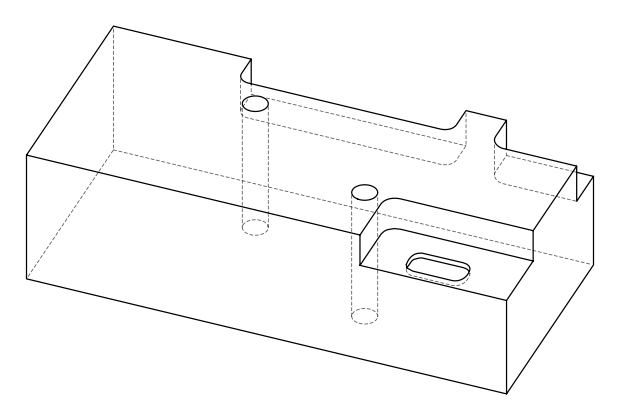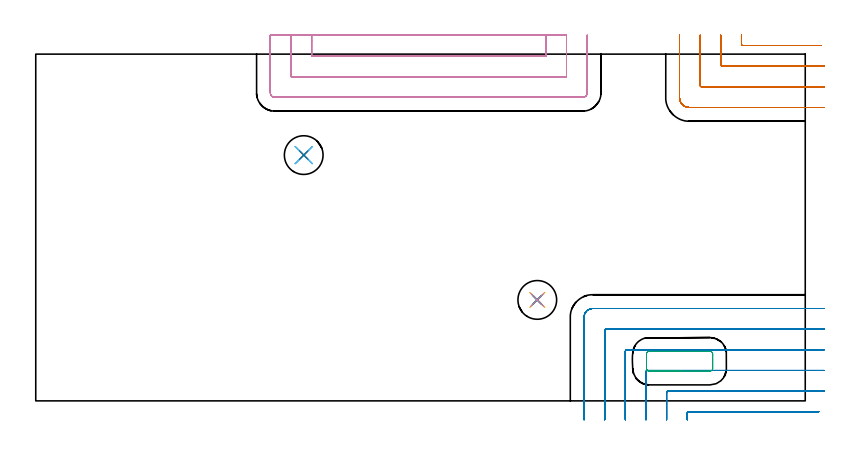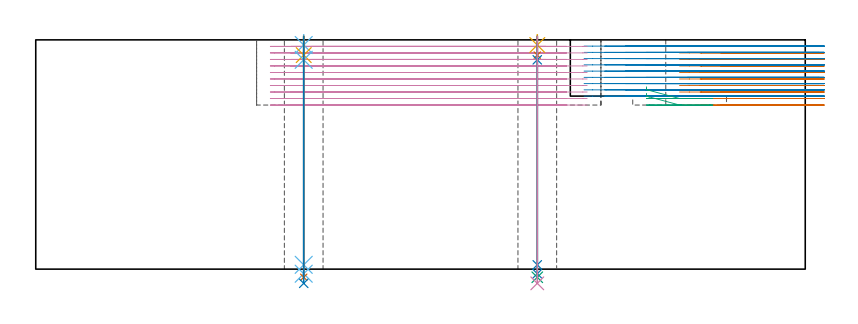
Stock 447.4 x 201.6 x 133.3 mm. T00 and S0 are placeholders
(PLAN: 14 operations, 9 tool changes, 55.2 min)
(1 MILL_CORNER_NOTCH_RECTANGULAR | CORNER_NOTCH_RECTANGULAR | NXT0201_012 | Follow Part, ap 4, ae 75% | 8.11 min | 118346 mm3)
(2 MILL_CORNER_NOTCH_RECTANGULAR_1 | CORNER_NOTCH_RECTANGULAR_1 | NXT0201_012 | Follow Part, ap 4, ae 75% | 17.02 min | 274426 mm3)
(3 MILL_RECTANGULAR_POCKET | POCKET_RECTANGULAR_STRAIGHT | NXT0201_012 | Follow Part, ap 4, ae 75% | 0.61 min | 7390 mm3)
(4 MILL_SLOT | SLOT_PARTIAL_RECTANGULAR | NXT0201_012 | Follow Part, ap 4, ae 75% | 25.79 min | 249395 mm3)
(5 SPOT_DRILL | STEP1HOLE | NXT0321_9005460120000 | 0.05 min | 168 mm3)
(6 SPOT_DRILL_1 | STEP1HOLE_1 | NXT0321_9005460120000 | 0.05 min | 215 mm3)
(7 DRILL_BLIND_HOLE_INTO_CENTER | STEP1HOLE | NXT0301_030 | 0.05 min | 126 mm3)
(8 GUN_DRILL_THROUGH_HOLE | STEP1HOLE | UGT0307_001 | 0.59 min | 2434 mm3)
(9 SPADE_DRILL_TO_ENLARGE_THROUGH_HOLE | STEP1HOLE | UGT0306_005 | 0.56 min | 19161 mm3)
(10 DRILL_TO_ENLARGE_THROUGH_HOLE | STEP1HOLE | UGT0301_054 | 0.58 min | 30979 mm3)
(11 DRILL_BLIND_HOLE_INTO_CENTER_1 | STEP1HOLE_1 | NXT0301_030 | 0.05 min | 163 mm3)
(12 GUN_DRILL_THROUGH_HOLE_1 | STEP1HOLE_1 | UGT0307_001 | 0.59 min | 2452 mm3)
(13 SPADE_DRILL_TO_ENLARGE_THROUGH_HOLE_1 | STEP1HOLE_1 | UGT0306_005 | 0.56 min | 19123 mm3)
(14 DRILL_TO_ENLARGE_THROUGH_HOLE_1 | STEP1HOLE_1 | UGT0301_054 | 0.58 min | 31013 mm3)
(TOOL NXT0201_012 | ENDMILL 16mm [2P460-1600-NA 1630] | D16 FL38 Z6)
(TOOL NXT0321_9005460120000 | NC Spot Drill, 142deg, 12mm, Carbide, Uncoated | D12 PA142 FL30 Z2)
(TOOL NXT0301_030 | Carbide Drill 5.9mm [860.1-0590-018A1-MM 2214] | D5.9 PA140 FL28 Z2)
(TOOL UGT0307_001 | Gun Drill 5 mm | D5 PA130 FL24 Z1)
(TOOL UGT0306_005 | Spade Drill 14.5mm | D14.5 PA132 FL10 Z2)
(TOOL UGT0301_054 | Twist Drill 22.5 mm | D22.5 PA118 FL155 Z2)
(OP 1 MILL_CORNER_NOTCH_RECTANGULAR)
G17 G21 G94 G90
T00 M6
G54
G17 G0 G90 X410.3 Y212.6 S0 M3
G43 Z143.3 H1
Z129.51
G94 G1 Y209.6 F250.
Y207.395 F500.
G3 X411.095 Y206.6 R0.8
G1 X453.645
X456.645 F250.
G0 Z143.3
X398.3 Y212.6
Z129.51
G1 Y209.6
Y195.395 F500.
G3 X399.095 Y194.6 R0.8
G1 X455.4
X458.4 F250.
G0 Z143.3
X386.3 Y212.6
Z129.51
G1 Y209.6
Y183.396 F500.
G3 X387.096 Y182.6 R0.8
G1 X455.4
X458.4 F250.
G0 Z143.3
X374.3 Y212.6
Z129.51
G1 Y209.6
Y176.3 F500.
G3 X380. Y170.6 R5.7
G1 X455.4
X458.4 F250.
G0 Z143.3
X410.3 Y212.6
Z125.72
G1 Y209.6
Y207.395 F500.
G3 X411.095 Y206.6 R0.8
G1 X453.645
X456.645 F250.
G0 Z143.3
X398.3 Y212.6
Z125.72
G1 Y209.6
Y195.395 F500.
G3 X399.095 Y194.6 R0.8
G1 X455.4
X458.4 F250.
G0 Z143.3
X386.3 Y212.6
Z125.72
G1 Y209.6
Y183.396 F500.
G3 X387.096 Y182.6 R0.8
G1 X455.4
X458.4 F250.
G0 Z143.3
X374.3 Y212.6
Z125.72
G1 Y209.6
Y176.3 F500.
G3 X380. Y170.6 R5.7
G1 X455.4
X458.4 F250.
G0 Z143.3
X410.3 Y212.6
Z121.93
G1 Y209.6
Y207.395 F500.
G3 X411.095 Y206.6 R0.8
G1 X453.645
X456.645 F250.
G0 Z143.3
X398.3 Y212.6
Z121.93
G1 Y209.6
Y195.395 F500.
G3 X399.095 Y194.6 R0.8
G1 X455.4
X458.4 F250.
G0 Z143.3
X386.3 Y212.6
Z121.93
G1 Y209.6
Y183.396 F500.
G3 X387.096 Y182.6 R0.8
G1 X455.4
X458.4 F250.
G0 Z143.3
X374.3 Y212.6
Z121.93
G1 Y209.6
Y176.3 F500.
G3 X380. Y170.6 R5.7
G1 X455.4
X458.4 F250.
G0 Z143.3
X410.3 Y212.6
Z118.14
G1 Y209.6
Y207.395 F500.
G3 X411.095 Y206.6 R0.8
G1 X453.645
X456.645 F250.
G0 Z143.3
X398.3 Y212.6
Z118.14
G1 Y209.6
Y195.395 F500.
G3 X399.095 Y194.6 R0.8
G1 X455.4
X458.4 F250.
G0 Z143.3
X386.3 Y212.6
Z118.14
G1 Y209.6
Y183.396 F500.
G3 X387.096 Y182.6 R0.8
G1 X455.4
X458.4 F250.
G0 Z143.3
X374.3 Y212.6
Z118.14
G1 Y209.6
Y176.3 F500.
G3 X380. Y170.6 R5.7
G1 X455.4
X458.4 F250.
G0 Z143.3
X410.3 Y212.6
Z114.35
G1 Y209.6
Y207.395 F500.
G3 X411.095 Y206.6 R0.8
G1 X453.645
X456.645 F250.
G0 Z143.3
X398.3 Y212.6
Z114.35
G1 Y209.6
Y195.395 F500.
G3 X399.095 Y194.6 R0.8
G1 X455.4
X458.4 F250.
G0 Z143.3
X386.3 Y212.6
Z114.35
G1 Y209.6
Y183.396 F500.
G3 X387.096 Y182.6 R0.8
G1 X455.4
X458.4 F250.
G0 Z143.3
X374.3 Y212.6
Z114.35
G1 Y209.6
Y176.3 F500.
G3 X380. Y170.6 R5.7
G1 X455.4
X458.4 F250.
G0 Z143.3
X410.3 Y212.6
Z110.56
G1 Y209.6
Y207.395 F500.
G3 X411.095 Y206.6 R0.8
G1 X453.645
X456.645 F250.
G0 Z143.3
X398.3 Y212.6
Z110.56
G1 Y209.6
Y195.395 F500.
G3 X399.095 Y194.6 R0.8
G1 X455.4
X458.4 F250.
G0 Z143.3
X386.3 Y212.6
Z110.56
G1 Y209.6
Y183.396 F500.
G3 X387.096 Y182.6 R0.8
G1 X455.4
X458.4 F250.
G0 Z143.3
X374.3 Y212.6
Z110.56
G1 Y209.6
Y176.3 F500.
G3 X380. Y170.6 R5.7
G1 X455.4
X458.4 F250.
G0 Z143.3
X410.3 Y212.6
Z106.77
G1 Y209.6
Y207.395 F500.
G3 X411.095 Y206.6 R0.8
G1 X453.645
X456.645 F250.
G0 Z143.3
X398.3 Y212.6
Z106.77
G1 Y209.6
Y195.395 F500.
G3 X399.095 Y194.6 R0.8
G1 X455.4
X458.4 F250.
G0 Z143.3
X386.3 Y212.6
Z106.77
G1 Y209.6
Y183.396 F500.
G3 X387.096 Y182.6 R0.8
G1 X455.4
X458.4 F250.
G0 Z143.3
X374.3 Y212.6
Z106.77
G1 Y209.6
Y176.3 F500.
G3 X380. Y170.6 R5.7
G1 X455.4
X458.4 F250.
G0 Z143.3
X410.3 Y212.6
Z102.98
G1 Y209.6
Y207.395 F500.
G3 X411.095 Y206.6 R0.8
G1 X453.645
X456.645 F250.
G0 Z143.3
X398.3 Y212.6
Z102.98
G1 Y209.6
Y195.395 F500.
G3 X399.095 Y194.6 R0.8
G1 X455.4
X458.4 F250.
G0 Z143.3
X386.3 Y212.6
Z102.98
G1 Y209.6
Y183.396 F500.
G3 X387.096 Y182.6 R0.8
G1 X455.4
X458.4 F250.
G0 Z143.3
X374.3 Y212.6
Z102.98
G1 Y209.6
Y176.3 F500.
G3 X380. Y170.6 R5.7
G1 X455.4
X458.4 F250.
G0 Z143.3
X410.3 Y212.6
Z99.19
G1 Y209.6
Y207.395 F500.
G3 X411.095 Y206.6 R0.8
G1 X453.645
X456.645 F250.
G0 Z143.3
X398.3 Y212.6
Z99.19
G1 Y209.6
Y195.395 F500.
G3 X399.095 Y194.6 R0.8
G1 X455.4
X458.4 F250.
G0 Z143.3
X386.3 Y212.6
Z99.19
G1 Y209.6
Y183.396 F500.
G3 X387.096 Y182.6 R0.8
G1 X455.4
X458.4 F250.
G0 Z143.3
X374.3 Y212.6
Z99.19
G1 Y209.6
Y176.3 F500.
G3 X380. Y170.6 R5.7
G1 X455.4
X458.4 F250.
G0 Z143.3
X410.3 Y212.6
Z95.4
G1 Y209.6
Y207.395 F500.
G3 X411.095 Y206.6 R0.8
G1 X453.645
X456.645 F250.
G0 Z143.3
X398.3 Y212.6
Z95.4
G1 Y209.6
Y195.395 F500.
G3 X399.095 Y194.6 R0.8
G1 X455.4
X458.4 F250.
G0 Z143.3
X386.3 Y212.6
Z95.4
G1 Y209.6
Y183.396 F500.
G3 X387.096 Y182.6 R0.8
G1 X455.4
X458.4 F250.
G0 Z143.3
X374.3 Y212.6
Z95.4
G1 Y209.6
Y176.3 F500.
G3 X380. Y170.6 R5.7
G1 X455.4
X458.4 F250.
G0 Z143.3
M5
M2
(OP 2 MILL_CORNER_NOTCH_RECTANGULAR_1)
G17 G21 G94 G90
T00 M6
G54
G17 G0 G90 X455.331 Y-6.3 S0 M3
G43 Z143.3 H1
Z129.667
G94 G1 X452.331 F250.
X379.594 F500.
G3 X378.8 Y-7.094 R0.8
G1 Y-8.
Y-11. F250.
G0 Z143.3
X458.4 Y5.7
Z129.667
G1 X455.4
X367.595 F500.
G3 X366.8 Y4.905 R0.8
G1 Y-8.
Y-11. F250.
G0 Z143.3
X458.4 Y17.7
Z129.667
G1 X455.4
X355.595 F500.
G3 X354.8 Y16.905 R0.8
G1 Y-8.
Y-11. F250.
G0 Z143.3
X458.4 Y29.7
Z129.667
G1 X455.4
X343.595 F500.
G3 X342.8 Y28.905 R0.8
G1 Y-8.
Y-11. F250.
G0 Z143.3
X458.4 Y41.7
Z129.667
G1 X455.4
X331.596 F500.
G3 X330.8 Y40.904 R0.8
G1 Y-8.
Y-11. F250.
G0 Z143.3
X458.4 Y53.7
Z129.667
G1 X455.4
X323.8 F500.
G3 X318.8 Y48.7 R5.
G1 Y-8.
Y-11. F250.
G0 Z143.3
X455.331 Y-6.3
Z126.033
G1 X452.331
X379.594 F500.
G3 X378.8 Y-7.094 R0.8
G1 Y-8.
Y-11. F250.
G0 Z143.3
X458.4 Y5.7
Z126.033
G1 X455.4
X367.595 F500.
G3 X366.8 Y4.905 R0.8
G1 Y-8.
Y-11. F250.
G0 Z143.3
X458.4 Y17.7
Z126.033
G1 X455.4
X355.595 F500.
G3 X354.8 Y16.905 R0.8
G1 Y-8.
Y-11. F250.
G0 Z143.3
X458.4 Y29.7
Z126.033
G1 X455.4
X343.595 F500.
G3 X342.8 Y28.905 R0.8
G1 Y-8.
Y-11. F250.
G0 Z143.3
X458.4 Y41.7
Z126.033
G1 X455.4
X331.596 F500.
G3 X330.8 Y40.904 R0.8
G1 Y-8.
Y-11. F250.
G0 Z143.3
X458.4 Y53.7
Z126.033
G1 X455.4
X323.8 F500.
G3 X318.8 Y48.7 R5.
G1 Y-8.
Y-11. F250.
G0 Z143.3
X455.331 Y-6.3
Z122.4
G1 X452.331
X379.594 F500.
G3 X378.8 Y-7.094 R0.8
G1 Y-8.
Y-11. F250.
G0 Z143.3
X458.4 Y5.7
Z122.4
G1 X455.4
X367.595 F500.
G3 X366.8 Y4.905 R0.8
G1 Y-8.
Y-11. F250.
G0 Z143.3
X458.4 Y17.7
Z122.4
G1 X455.4
X355.595 F500.
G3 X354.8 Y16.905 R0.8
G1 Y-8.
Y-11. F250.
G0 Z143.3
X458.4 Y29.7
Z122.4
G1 X455.4
X343.595 F500.
G3 X342.8 Y28.905 R0.8
G1 Y-8.
Y-11. F250.
G0 Z143.3
X458.4 Y41.7
Z122.4
G1 X455.4
X331.596 F500.
G3 X330.8 Y40.904 R0.8
G1 Y-8.
Y-11. F250.
G0 Z143.3
X458.4 Y53.7
Z122.4
G1 X455.4
X323.8 F500.
G3 X318.8 Y48.7 R5.
G1 Y-8.
Y-11. F250.
G0 Z143.3
X455.331 Y-6.3
Z118.767
G1 X452.331
X379.594 F500.
G3 X378.8 Y-7.094 R0.8
G1 Y-8.
Y-11. F250.
G0 Z143.3
X458.4 Y5.7
Z118.767
G1 X455.4
X367.595 F500.
G3 X366.8 Y4.905 R0.8
G1 Y-8.
Y-11. F250.
G0 Z143.3
X458.4 Y17.7
Z118.767
G1 X455.4
X355.595 F500.
G3 X354.8 Y16.905 R0.8
G1 Y-8.
Y-11. F250.
G0 Z143.3
X458.4 Y29.7
Z118.767
G1 X455.4
X343.595 F500.
G3 X342.8 Y28.905 R0.8
G1 Y-8.
Y-11. F250.
G0 Z143.3
X458.4 Y41.7
Z118.767
G1 X455.4
X331.596 F500.
G3 X330.8 Y40.904 R0.8
G1 Y-8.
Y-11. F250.
G0 Z143.3
X458.4 Y53.7
Z118.767
G1 X455.4
X323.8 F500.
G3 X318.8 Y48.7 R5.
G1 Y-8.
Y-11. F250.
G0 Z143.3
X455.331 Y-6.3
Z115.133
G1 X452.331
X379.594 F500.
G3 X378.8 Y-7.094 R0.8
G1 Y-8.
Y-11. F250.
G0 Z143.3
X458.4 Y5.7
Z115.133
G1 X455.4
X367.595 F500.
G3 X366.8 Y4.905 R0.8
G1 Y-8.
Y-11. F250.
G0 Z143.3
X458.4 Y17.7
Z115.133
G1 X455.4
X355.595 F500.
G3 X354.8 Y16.905 R0.8
G1 Y-8.
Y-11. F250.
G0 Z143.3
X458.4 Y29.7
Z115.133
G1 X455.4
X343.595 F500.
G3 X342.8 Y28.905 R0.8
G1 Y-8.
Y-11. F250.
G0 Z143.3
X458.4 Y41.7
Z115.133
G1 X455.4
X331.596 F500.
G3 X330.8 Y40.904 R0.8
G1 Y-8.
Y-11. F250.
G0 Z143.3
X458.4 Y53.7
Z115.133
G1 X455.4
X323.8 F500.
G3 X318.8 Y48.7 R5.
G1 Y-8.
Y-11. F250.
G0 Z143.3
X455.331 Y-6.3
Z111.5
G1 X452.331
X379.594 F500.
G3 X378.8 Y-7.094 R0.8
G1 Y-8.
Y-11. F250.
G0 Z143.3
X458.4 Y5.7
Z111.5
G1 X455.4
X367.595 F500.
G3 X366.8 Y4.905 R0.8
G1 Y-8.
Y-11. F250.
G0 Z143.3
X458.4 Y17.7
Z111.5
G1 X455.4
X355.595 F500.
G3 X354.8 Y16.905 R0.8
G1 Y-8.
Y-11. F250.
G0 Z143.3
X458.4 Y29.7
Z111.5
G1 X455.4
X343.595 F500.
G3 X342.8 Y28.905 R0.8
G1 Y-8.
Y-11. F250.
G0 Z143.3
X458.4 Y41.7
Z111.5
G1 X455.4
X331.596 F500.
G3 X330.8 Y40.904 R0.8
G1 Y-8.
Y-11. F250.
G0 Z143.3
X458.4 Y53.7
Z111.5
G1 X455.4
X323.8 F500.
G3 X318.8 Y48.7 R5.
G1 Y-8.
Y-11. F250.
G0 Z143.3
X455.331 Y-6.3
Z107.867
G1 X452.331
X379.594 F500.
G3 X378.8 Y-7.094 R0.8
G1 Y-8.
Y-11. F250.
G0 Z143.3
X458.4 Y5.7
Z107.867
G1 X455.4
X367.595 F500.
G3 X366.8 Y4.905 R0.8
G1 Y-8.
Y-11. F250.
G0 Z143.3
X458.4 Y17.7
Z107.867
G1 X455.4
X355.595 F500.
G3 X354.8 Y16.905 R0.8
G1 Y-8.
Y-11. F250.
G0 Z143.3
X458.4 Y29.7
Z107.867
G1 X455.4
X343.595 F500.
G3 X342.8 Y28.905 R0.8
G1 Y-8.
Y-11. F250.
G0 Z143.3
X458.4 Y41.7
Z107.867
G1 X455.4
X331.596 F500.
G3 X330.8 Y40.904 R0.8
G1 Y-8.
Y-11. F250.
G0 Z143.3
X458.4 Y53.7
Z107.867
G1 X455.4
X323.8 F500.
G3 X318.8 Y48.7 R5.
G1 Y-8.
Y-11. F250.
G0 Z143.3
X455.331 Y-6.3
Z104.233
G1 X452.331
X379.594 F500.
G3 X378.8 Y-7.094 R0.8
G1 Y-8.
Y-11. F250.
G0 Z143.3
X458.4 Y5.7
Z104.233
G1 X455.4
X367.595 F500.
G3 X366.8 Y4.905 R0.8
G1 Y-8.
Y-11. F250.
G0 Z143.3
X458.4 Y17.7
Z104.233
G1 X455.4
X355.595 F500.
G3 X354.8 Y16.905 R0.8
G1 Y-8.
Y-11. F250.
G0 Z143.3
X458.4 Y29.7
Z104.233
G1 X455.4
X343.595 F500.
G3 X342.8 Y28.905 R0.8
G1 Y-8.
Y-11. F250.
G0 Z143.3
X458.4 Y41.7
Z104.233
G1 X455.4
X331.596 F500.
G3 X330.8 Y40.904 R0.8
G1 Y-8.
Y-11. F250.
G0 Z143.3
X458.4 Y53.7
Z104.233
G1 X455.4
X323.8 F500.
G3 X318.8 Y48.7 R5.
G1 Y-8.
Y-11. F250.
G0 Z143.3
X455.331 Y-6.3
Z100.6
G1 X452.331
X379.594 F500.
G3 X378.8 Y-7.094 R0.8
G1 Y-8.
Y-11. F250.
G0 Z143.3
X458.4 Y5.7
Z100.6
G1 X455.4
X367.595 F500.
G3 X366.8 Y4.905 R0.8
G1 Y-8.
Y-11. F250.
G0 Z143.3
X458.4 Y17.7
Z100.6
G1 X455.4
X355.595 F500.
G3 X354.8 Y16.905 R0.8
G1 Y-8.
Y-11. F250.
G0 Z143.3
X458.4 Y29.7
Z100.6
G1 X455.4
X343.595 F500.
G3 X342.8 Y28.905 R0.8
G1 Y-8.
Y-11. F250.
G0 Z143.3
X458.4 Y41.7
Z100.6
G1 X455.4
X331.596 F500.
G3 X330.8 Y40.904 R0.8
G1 Y-8.
Y-11. F250.
G0 Z143.3
X458.4 Y53.7
Z100.6
G1 X455.4
X323.8 F500.
G3 X318.8 Y48.7 R5.
G1 Y-8.
Y-11. F250.
G0 Z143.3
M5
M2
(OP 3 MILL_RECTANGULAR_POCKET)
G17 G21 G94 G90
T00 M6
G54
G17 G0 G90 X355.1 Y24.074 S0 M3
G43 Z143.3 H1
Z105.98
G94 G1 Y18.9 Z104.594 F250.
Y18.773 Z104.56
X355.158 Y18.455 Z104.473
X355.278 Y18.155 Z104.386
X355.457 Y17.885 Z104.3
X355.685 Y17.657 Z104.213
X355.955 Y17.478 Z104.127
X356.255 Y17.358 Z104.04
X356.573 Y17.3 Z103.953
X356.7 Z103.919
X374.35 Z99.19
X392. F500.
G3 X393.6 Y18.9 R1.6
G1 Y27.2
G3 X392. Y28.8 R1.6
G1 X356.7
G3 X355.1 Y27.2 R1.6
G1 Y18.9
G3 X356.7 Y17.3 R1.6
G1 X374.35
X375.35
G0 X355.1 Y24.074 Z102.19
G1 Y18.9 Z100.804 F250.
Y18.773 Z100.77
X355.158 Y18.455 Z100.683
X355.278 Y18.155 Z100.597
X355.457 Y17.885 Z100.51
X355.685 Y17.657 Z100.423
X355.955 Y17.478 Z100.337
X356.255 Y17.358 Z100.25
X356.573 Y17.3 Z100.163
X356.7 Z100.129
X374.35 Z95.4
X392. F500.
G3 X393.6 Y18.9 R1.6
G1 Y27.2
G3 X392. Y28.8 R1.6
G1 X356.7
G3 X355.1 Y27.2 R1.6
G1 Y18.9
G3 X356.7 Y17.3 R1.6
G1 X374.35
X375.35
G0 Z143.3
M5
M2
(OP 4 MILL_SLOT)
G17 G21 G94 G90
T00 M6
G54
G17 G0 G90 X160.4 Y212.6 S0 M3
G43 Z143.3 H1
Z129.51
G94 G1 Y209.6 F250.
Y200.5 F500.
X296.6
Y209.6
Y212.6 F250.
X148.4
Y209.6
Y188.5 F500.
X308.6
Y209.6
Y212.6 F250.
X136.4
Y209.6
Y179. F500.
G3 X138.9 Y176.5 R2.5
G1 X318.1
G3 X320.6 Y179. R2.5
G1 Y209.6
Y212.6 F250.
G0 X160.4 Z125.72
G1 Y209.6
Y200.5 F500.
X296.6
Y209.6
Y212.6 F250.
X148.4
Y209.6
Y188.5 F500.
X308.6
Y209.6
Y212.6 F250.
X136.4
Y209.6
Y179. F500.
G3 X138.9 Y176.5 R2.5
G1 X318.1
G3 X320.6 Y179. R2.5
G1 Y209.6
Y212.6 F250.
G0 X160.4 Z121.93
G1 Y209.6
Y200.5 F500.
X296.6
Y209.6
Y212.6 F250.
X148.4
Y209.6
Y188.5 F500.
X308.6
Y209.6
Y212.6 F250.
X136.4
Y209.6
Y179. F500.
G3 X138.9 Y176.5 R2.5
G1 X318.1
G3 X320.6 Y179. R2.5
G1 Y209.6
Y212.6 F250.
G0 X160.4 Z118.14
G1 Y209.6
Y200.5 F500.
X296.6
Y209.6
Y212.6 F250.
X148.4
Y209.6
Y188.5 F500.
X308.6
Y209.6
Y212.6 F250.
X136.4
Y209.6
Y179. F500.
G3 X138.9 Y176.5 R2.5
G1 X318.1
G3 X320.6 Y179. R2.5
G1 Y209.6
Y212.6 F250.
G0 X160.4 Z114.35
G1 Y209.6
Y200.5 F500.
X296.6
Y209.6
Y212.6 F250.
X148.4
Y209.6
Y188.5 F500.
X308.6
Y209.6
Y212.6 F250.
X136.4
Y209.6
Y179. F500.
G3 X138.9 Y176.5 R2.5
G1 X318.1
G3 X320.6 Y179. R2.5
G1 Y209.6
Y212.6 F250.
G0 X160.4 Z110.56
G1 Y209.6
Y200.5 F500.
X296.6
Y209.6
Y212.6 F250.
X148.4
Y209.6
Y188.5 F500.
X308.6
Y209.6
Y212.6 F250.
X136.4
Y209.6
Y179. F500.
G3 X138.9 Y176.5 R2.5
G1 X318.1
G3 X320.6 Y179. R2.5
G1 Y209.6
Y212.6 F250.
G0 X160.4 Z106.77
G1 Y209.6
Y200.5 F500.
X296.6
Y209.6
Y212.6 F250.
X148.4
Y209.6
Y188.5 F500.
X308.6
Y209.6
Y212.6 F250.
X136.4
Y209.6
Y179. F500.
G3 X138.9 Y176.5 R2.5
G1 X318.1
G3 X320.6 Y179. R2.5
G1 Y209.6
Y212.6 F250.
G0 X160.4 Z102.98
G1 Y209.6
Y200.5 F500.
X296.6
Y209.6
Y212.6 F250.
X148.4
Y209.6
Y188.5 F500.
X308.6
Y209.6
Y212.6 F250.
X136.4
Y209.6
Y179. F500.
G3 X138.9 Y176.5 R2.5
G1 X318.1
G3 X320.6 Y179. R2.5
G1 Y209.6
Y212.6 F250.
G0 X160.4 Z99.19
G1 Y209.6
Y200.5 F500.
X296.6
Y209.6
Y212.6 F250.
X148.4
Y209.6
Y188.5 F500.
X308.6
Y209.6
Y212.6 F250.
X136.4
Y209.6
Y179. F500.
G3 X138.9 Y176.5 R2.5
G1 X318.1
G3 X320.6 Y179. R2.5
G1 Y209.6
Y212.6 F250.
G0 X160.4 Z95.4
G1 Y209.6
Y200.5 F500.
X296.6
Y209.6
Y212.6 F250.
X148.4
Y209.6
Y188.5 F500.
X308.6
Y209.6
Y212.6 F250.
X136.4
Y209.6
Y179. F500.
G3 X138.9 Y176.5 R2.5
G1 X318.1
G3 X320.6 Y179. R2.5
G1 Y209.6
Y212.6 F250.
G0 Z143.3
M5
M2
(OP 5 SPOT_DRILL)
G17 G21 G94 G90
T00 M6
G54
G17 G0 G90 X291.6 Y58.7 S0 M3
G43 Z143.3 H0
G94 G81 G98 Z130.3 F250. R136.3
G80
M5
M2
(OP 6 SPOT_DRILL_1)
G17 G21 G94 G90
T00 M6
G54
G17 G0 G90 X155.8 Y142.9 S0 M3
G43 Z143.3 H0
G94 G81 G98 Z130.3 F250. R136.3
G80
M5
M2
(OP 7 DRILL_BLIND_HOLE_INTO_CENTER)
G17 G21 G94 G90
T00 M6
G54
G17 G0 G90 X291.6 Y58.7 S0 M3
G43 Z143.3 H1
G94 G81 G98 Z124.45 F250. R135.3
G80
M5
M2
(OP 8 GUN_DRILL_THROUGH_HOLE)
G17 G21 G94 G90
T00 M6
G54
G17 G0 G90 X291.6 Y58.7 M8
G43 Z143.3 H0
Z130.76
S716 M3
G94 G1 Z121.694 F125. M26
G4 X.084
Z2.5 F250.
G4 X.084
Z-2.666 F125.
G4 X.084
M5
M9
G0 Z130.76
Z143.3
M2
(OP 9 SPADE_DRILL_TO_ENLARGE_THROUGH_HOLE)
G17 G21 G94 G90
T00 M6
G54
G17 G0 G90 X291.6 Y58.7 S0 M3
G43 Z143.3 H0
G94 G73 G98 Z-4.728 F250. Q13.803 R135.3
G80
M5
M2
(OP 10 DRILL_TO_ENLARGE_THROUGH_HOLE)
G17 G21 G94 G90
T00 M6
G54
G17 G0 G90 X291.6 Y58.7 S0 M3
G43 Z143.3 H0
G94 G73 G98 Z-8.26 F250. Q20.223 R135.3
G80
M5
M2
(OP 11 DRILL_BLIND_HOLE_INTO_CENTER_1)
G17 G21 G94 G90
T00 M6
G54
G17 G0 G90 X155.8 Y142.9 S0 M3
G43 Z143.3 H1
G94 G81 G98 Z124.45 F250. R135.3
G80
M5
M2
(OP 12 GUN_DRILL_THROUGH_HOLE_1)
G17 G21 G94 G90
T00 M6
G54
G17 G0 G90 X155.8 Y142.9 M8
G43 Z143.3 H0
Z130.76
S716 M3
G94 G1 Z121.694 F125. M26
G4 X.084
Z2.5 F250.
G4 X.084
Z-2.666 F125.
G4 X.084
M5
M9
G0 Z130.76
Z143.3
M2
(OP 13 SPADE_DRILL_TO_ENLARGE_THROUGH_HOLE_1)
G17 G21 G94 G90
T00 M6
G54
G17 G0 G90 X155.8 Y142.9 S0 M3
G43 Z143.3 H0
G94 G73 G98 Z-4.728 F250. Q13.803 R135.3
G80
M5
M2
(OP 14 DRILL_TO_ENLARGE_THROUGH_HOLE_1)
G17 G21 G94 G90
T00 M6
G54
G17 G0 G90 X155.8 Y142.9 S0 M3
G43 Z143.3 H0
G94 G73 G98 Z-8.26 F250. Q20.223 R135.3
G80
M5
M2
